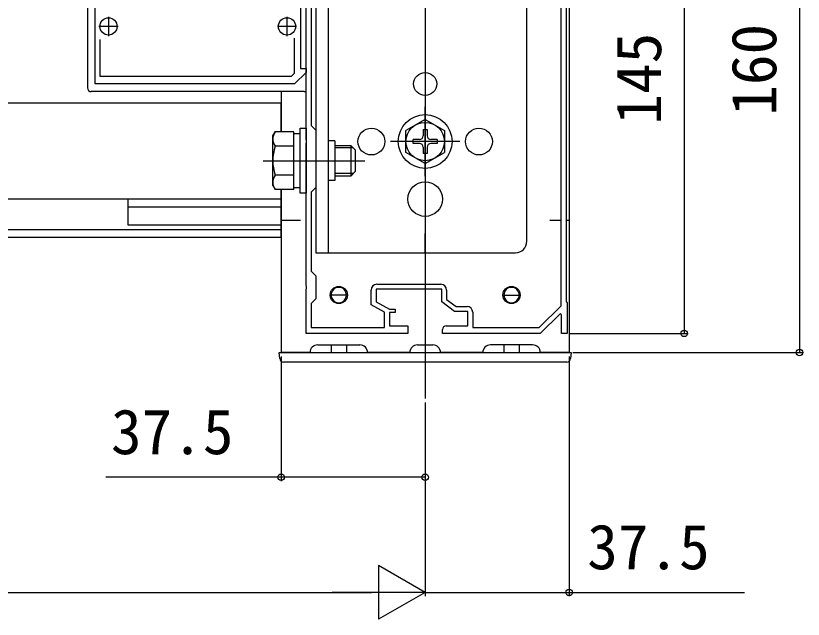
# Model space of a CAD drawing. Units: millimetres, scale not verified. Extents: x -700 to 700, y -1043 to 1037.
# Drawn here: x 250.5 to 455.7, y 53.5 to 210.8 of the extents above; entities that cross this region are included whole.
import ezdxf
from ezdxf.enums import TextEntityAlignment as Align

# ---------------------------------------------------------------- set-up
doc = ezdxf.new("R2010")
doc.units = ezdxf.units.MM
doc.header["$LTSCALE"] = 6
for name, color, linetype in [('0-2_YKK_11', 7, 'Continuous'), ('0-4_YKK_12', 2, 'Continuous'), ('0-5_YKK_13', 4, 'Continuous'), ('0-6_YKK_D', 6, 'Continuous')]:
    doc.layers.add(name, color=color, linetype=linetype)
doc.styles.add('ＭＳ ゴシック', font='')
doc.styles.get('ＭＳ ゴシック').set_extended_font_data('MS Gothic')

msp = doc.modelspace()

# ---------------------------------------------------------------- linework, layer by layer
at = {"layer": '0-2_YKK_11'}
for p, q in [((274.7, 210.5), (274.7, 205.5)), ((321.2, 210.5), (321.2, 205.5)), ((277.2, 208), (272.2, 208)), ((323.7, 208), (318.7, 208)), ((344.6, 140.8), (361.3, 140.8))]:
    msp.add_line(p, q, dxfattribs=at)
for points in [[(392.6, 135.143), (392.6, 271.7)], [(393.9, 269.7), (393.9, 136.3), (394.2, 136), (394.2, 128), (392.7, 128), (392.7, 132.9), (392.332, 133.054), (387.2, 128), (361.7, 128), (361.7, 129)], [(362.7, 130), (368.3, 130), (368.3, 133.7), (364.8, 133.7), (361.5, 136.2), (361.5, 139.5), (344.4, 139.5), (344.4, 136.2), (347.9, 134.3), (349.4, 134.3), (349.4, 133.4), (347.9, 133.4), (347.9, 130), (352.7, 130), (352.7, 128), (326.2, 128), (326.2, 139.542), (326.32, 139.725), (326.32, 140.275), (326.2, 140.458), (326.2, 177.542), (326.32, 177.725), (326.32, 178.275), (326.2, 178.458), (326.2, 242.542)], [(327.5, 234.8), (327.5, 182.2), (328.7, 181), (328.7, 166), (327.5, 164.8), (327.5, 144.2), (328.7, 143), (328.7, 137), (327.5, 135.8), (327.5, 129.5)], [(324.7, 226.5), (324.7, 197), (326.2, 197), (326.2, 196), (323.2, 193), (271.2, 193), (271.2, 228)], [(272.4, 204.601), (272.4, 195), (322.372, 195), (323.2, 195.828), (323.2, 204.941)], [(327.5, 129.5), (346.6, 129.5), (346.6, 133.527), (343.1, 135.427), (343.1, 139.3)], [(362.8, 139.3), (362.8, 136.846), (365.237, 135), (368.1, 135)], [(369.6, 133.5), (369.6, 129.5), (386.87, 129.5), (392.6, 135.143)]]:
    msp.add_lwpolyline(points, dxfattribs=at)
for centre, radius, start, end in [((344.6, 139.3), 1.5, 90.00001, 179.99999), ((361.3, 139.3), 1.5, 0.00001, 89.99999), ((368.1, 133.5), 1.5, 0.00001, 89.99999), ((362.7, 129), 1, 90.00001, 179.99999)]:
    msp.add_arc(centre, radius, start, end, dxfattribs=at)
at = {"layer": '0-4_YKK_12'}
for p, q in [((357.2, 715), (357.2, 111)), ((394.7, 283), (394.7, 123)), ((319.7, 191), (319.7, 180.506)), ((319.7, 188), (119.7, 188)), ((319.7, 180.506), (319.7, 188)), ((319.7, 153), (319.7, 165.494)), ((319.7, 165.494), (319.7, 123)), ((319.7, 163), (27.2, 163)), ((279.7, 161), (319.7, 161)), ((319.7, 157.5), (324.7, 157.5)), ((389.7, 157.5), (392.6, 157.5)), ((393.9, 157.5), (394.7, 157.5)), ((319.7, 155), (27.2, 155)), ((319.7, 153), (27.2, 153)), ((329.2, 125), (340.2, 125)), ((355.2, 125), (359.2, 125)), ((385.2, 125), (374.2, 125)), ((327.2, 123), (319.7, 123)), ((353.2, 123), (342.2, 123)), ((372.2, 123), (361.2, 123)), ((394.7, 123), (387.2, 123))]:
    msp.add_line(p, q, dxfattribs=at)
msp.add_lwpolyline([(279.7, 163), (279.7, 156.3), (319.7, 156.3)], dxfattribs=at)
for centre in [(334.7, 138), (379.7, 138)]:
    msp.add_circle(centre, 2.25, dxfattribs=at)
for centre, start, end in [((329.2, 123), 90, 180), ((340.2, 123), 0, 90), ((355.2, 123), 90, 180), ((359.2, 123), 0, 90), ((374.2, 123), 90, 180), ((385.2, 123), 0, 90)]:
    msp.add_arc(centre, 2, start, end, dxfattribs=at)
at = {"layer": '0-5_YKK_13'}
for p, q in [((328.7, 267), (328.7, 149)), ((383.7, 152), (383.7, 264)), ((331.9, 240.5), (331.9, 149)), ((325.7, 191), (270.2, 191)), ((357.2, 169), (357.2, 187)), ((357.2, 183.75), (352.2, 180.863)), ((357.2, 183.75), (362.2, 180.863)), ((352.2, 175.137), (352.2, 180.863)), ((356.7, 181.15), (356.7, 179.5)), ((356.7, 181.15), (357.7, 181.15)), ((357.7, 181.15), (357.7, 179.5)), ((362.2, 180.863), (362.2, 175.137)), ((317.5, 179.5), (318.081, 180.506)), ((317.5, 166.5), (317.5, 179.5)), ((323, 180.506), (318.081, 180.506)), ((323, 165.494), (323, 180.506)), ((323, 180.05), (324.6, 180.05)), ((355.7, 178.5), (354.05, 178.5)), ((354.05, 177.5), (354.05, 178.5)), ((360.35, 178.5), (358.7, 178.5)), ((360.35, 178.5), (360.35, 177.5)), ((323, 176.753), (318.081, 176.753)), ((323, 169), (323, 177)), ((333.7, 178.2), (331.9, 178.2)), ((333.7, 178.2), (333.7, 167.8)), ((333.7, 177), (337.8, 177)), ((337.8, 177), (337.8, 169)), ((339, 175.8), (337.8, 177)), ((366.2, 178), (348.2, 178)), ((355.7, 177.5), (354.05, 177.5)), ((356.7, 176.5), (356.7, 174.85)), ((357.7, 176.5), (357.7, 174.85)), ((360.35, 177.5), (358.7, 177.5)), ((338.448, 176.352), (333.7, 176.352)), ((339, 175.8), (339, 170.2)), ((357.2, 172.25), (352.2, 175.137)), ((357.7, 174.85), (356.7, 174.85)), ((357.2, 172.25), (362.2, 175.137)), ((315, 173), (341.5, 173)), ((323, 169.247), (318.081, 169.247)), ((338.448, 169.648), (333.7, 169.648)), ((337.8, 169), (333.7, 169)), ((339, 170.2), (337.8, 169)), ((317.5, 166.5), (318.081, 165.494)), ((333.7, 167.8), (331.9, 167.8)), ((323, 165.494), (318.081, 165.494)), ((324.6, 165.95), (323, 165.95)), ((357.2, 149), (357.2, 154)), ((328.7, 149), (380.7, 149)), ((336.7, 138), (332.7, 138)), ((377.7, 138), (381.7, 138)), ((332.7, 125), (332.7, 123)), ((336.7, 125), (336.7, 123)), ((377.7, 125), (377.7, 123)), ((381.7, 125), (381.7, 123)), ((320.198, 123), (394.202, 123)), ((394.202, 123), (395.2, 123)), ((395.2, 123), (395.105, 121.439)), ((394.106, 120.5), (320.294, 120.5))]:
    msp.add_line(p, q, dxfattribs=at)
for points in [[(269.2, 266.5), (269.2, 228), (269.2, 192)], [(319.295, 121.439), (319.2, 123), (320.198, 123)]]:
    msp.add_lwpolyline(points, dxfattribs=at)
msp.add_lwpolyline([(326.2, 181.5), (326.2, 164.5), (324.6, 164.5), (324.6, 181.5)], close=True, dxfattribs=at)
for centre, radius in [((274.7, 208), 2.25), ((321.2, 208), 2.25), ((357.2, 193), 3), ((357.2, 178), 7), ((357.2, 178), 5), ((343.2, 178), 3.5), ((371.2, 178), 3.5), ((357.2, 163), 4.5)]:
    msp.add_circle(centre, radius, dxfattribs=at)
for centre, radius, start, end in [((270.2, 192), 1, 180, 270), ((325.7, 192), 1, 270, 300), ((320.823, 178.629), 3.323, 145.61575, 214.38425), ((355.7, 179.5), 1, 270, 0), ((358.7, 179.5), 1, 180, 270), ((329.919, 173), 12.419, 162.41205, 197.58795), ((355.7, 176.5), 1, 0, 90), ((358.7, 176.5), 1, 90, 180), ((320.823, 167.371), 3.323, 145.61575, 214.38425), ((380.7, 152), 3, 270, 0), ((334.7, 138), 2, 90, 180), ((334.7, 138), 2, 0, 90), ((379.7, 138), 2, 90, 180), ((379.7, 138), 2, 0, 90), ((334.7, 138), 2, 180, 270), ((334.7, 138), 2, 270, 0), ((379.7, 138), 2, 180, 270), ((379.7, 138), 2, 270, 0), ((320.294, 121.5), 1, 183.5, 270), ((394.106, 121.5), 1, 270, 356.5)]:
    msp.add_arc(centre, radius, start, end, dxfattribs=at)
at = {"layer": '0-6_YKK_D'}
for p, q in [((454.7, 283), (454.7, 123)), ((424.7, 273), (424.7, 128)), ((394.9, 128), (425.7, 128)), ((319.7, 122), (319.7, 89.5)), ((394.7, 122), (394.7, 59.5)), ((395.7, 123), (455.7, 123)), ((357.2, 110), (357.2, 59.5)), ((357.2, 110), (357.2, 89.5)), ((357.2, 110), (357.2, 59.5)), ((357.2, 60.5), (345.076, 67.5)), ((345.076, 67.5), (345.076, 53.5)), ((-468.8, 60.5), (343.2, 60.5)), ((357.2, 60.5), (332.951, 60.5)), ((357.2, 60.5), (345.076, 53.5))]:
    msp.add_line(p, q, dxfattribs=at)
for points in [[(357.2, 90.5), (319.7, 90.5), (274.027, 90.5)], [(357.2, 60.5), (394.7, 60.5), (440.373, 60.5)]]:
    msp.add_lwpolyline(points, dxfattribs=at)
for centre in [(424.7, 128), (454.7, 123), (319.7, 90.5), (357.2, 90.5), (394.7, 60.5)]:
    msp.add_circle(centre, 0.85, dxfattribs=at)

# ---------------------------------------------------------------- texts
at = {"layer": '0-6_YKK_D', "style": 'ＭＳ ゴシック'}
for s, p in [('160', (452.2, 184.727)), ('145', (422.2, 182.409))]:
    msp.add_text(s, height=11.73, rotation=90, dxfattribs=at).set_placement(p, align=Align.BOTTOM_LEFT)
for p in [(275.345, 93), (399.418, 63)]:
    msp.add_text('37.5', height=11.73, dxfattribs=at).set_placement(p, align=Align.BOTTOM_LEFT)

doc.saveas('drawing.dxf')
